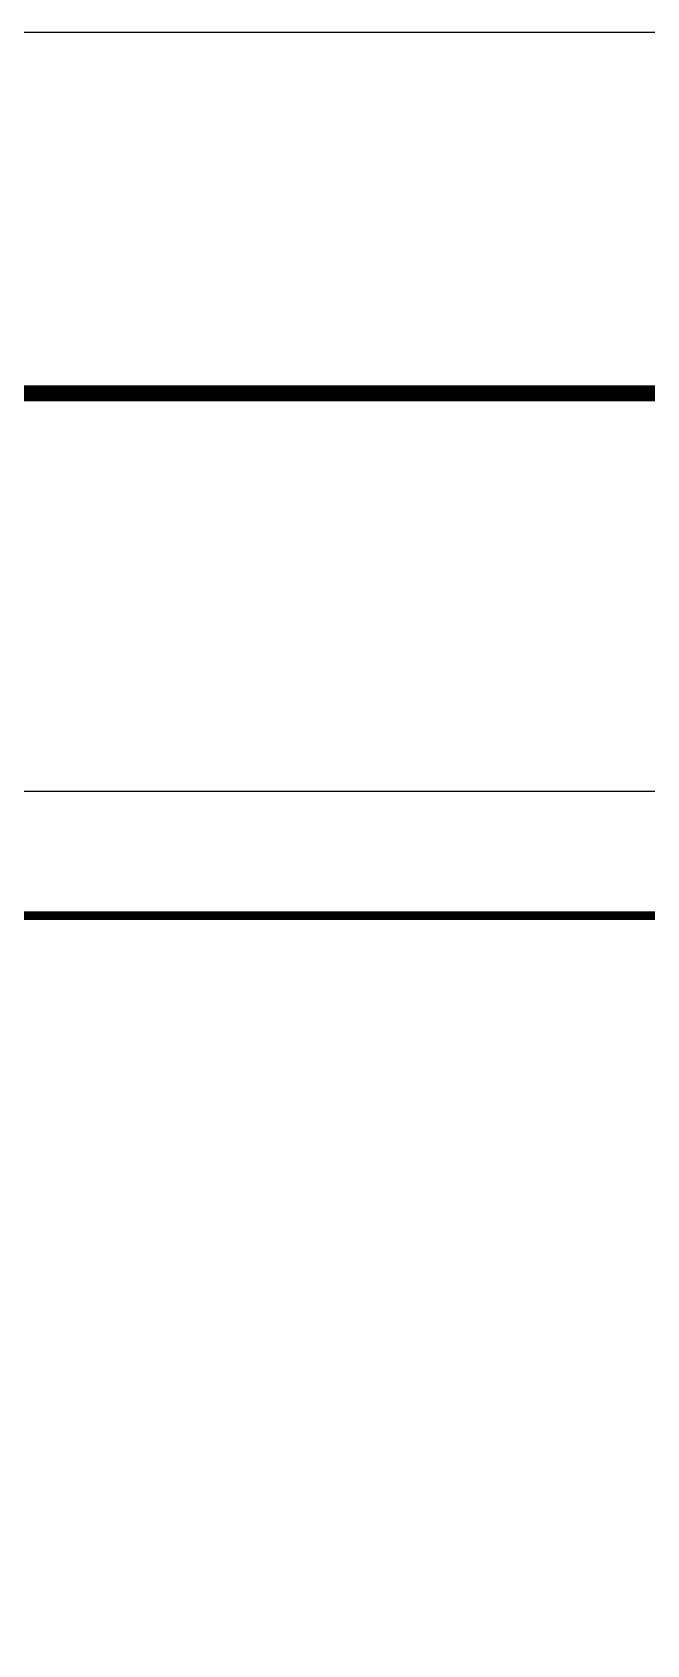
# Model space of a CAD drawing. Extents: x 36524853 to 36525459, y 2743936 to 2747542.
# Drawn here: x 36524941.2 to 36524965.9, y 2744878.7 to 2744943.6 of the extents above; entities that cross this region are included whole.
import ezdxf

# ---------------------------------------------------------------- set-up
doc = ezdxf.new("R2010")
doc.units = 0
doc.header["$LTSCALE"] = 1000
doc.header["$MEASUREMENT"] = 0
for name, color, linetype in [('_0', 7, 'Continuous'), ('A0-11 图框-粗线', 16, 'Continuous'), ('A0-13 图框-细线', 7, 'Continuous'), ('立面', 255, 'Continuous')]:
    doc.layers.add(name, color=color, linetype=linetype)
doc.layers.add('yichutu', color=7, linetype='Continuous', true_color=0xffffff, plot=False)

# ---------------------------------------------------------------- blocks, each defined once
blk = doc.blocks.new('A$C6202001D')
at = {"layer": 'A0-11 图框-粗线', "const_width": 70}
blk.add_lwpolyline([(58400, 41000), (2500, 41000), (2500, 1000), (58400, 1000)], close=True, dxfattribs=at)
at = {"layer": 'A0-13 图框-细线'}
blk.add_lwpolyline([(59400, 42000), (0, 42000), (0, 0), (59400, 0)], close=True, dxfattribs=at)
blk = doc.blocks.new('33')
at = {"layer": 'Defpoints'}
blk.add_lwpolyline([(36502158.808, 2731665.999), (36502400.933, 2731665.999), (36502400.933, 2731494.799), (36502158.808, 2731494.799)], close=True, dxfattribs=at)
at = {"layer": '立面', "color": 7, "const_width": 0.407}
blk.add_lwpolyline([(36502158.808, 2731656.815), (36502400.933, 2731656.821)], dxfattribs=at)
blk = doc.blocks.new('yct-420-297-420-297-1-3000.0')
at = {"layer": 'yichutu', "color": 7, "linetype": 'Continuous', "true_color": 0xffffff}
blk.add_lwpolyline([(0, 0), (0, 297), (420, 297), (420, 0)], close=True, dxfattribs=at)

msp = doc.modelspace()

# ---------------------------------------------------------------- block references
at = {"xscale": 0.005, "yscale": 0.005, "zscale": 0.005}
msp.add_blockref('A$C6202001D', (36524893.198, 2744703.069), dxfattribs=at)
at = {"layer": '_0', "xscale": 1.583838383838384, "yscale": 1.583838383838384, "zscale": 1.583838383838384}
msp.add_blockref('33', (-21288666.509, -1581573.815), dxfattribs=at)
at = {"layer": 'yichutu', "linetype": 'Continuous', "xscale": 0.9129735061014543, "yscale": 0.9129735061014543, "zscale": 0.9129735061014543}
msp.add_blockref('yct-420-297-420-297-1-3000.0', (36524853.705, 2744672.493), dxfattribs=at)

doc.saveas('drawing.dxf')
